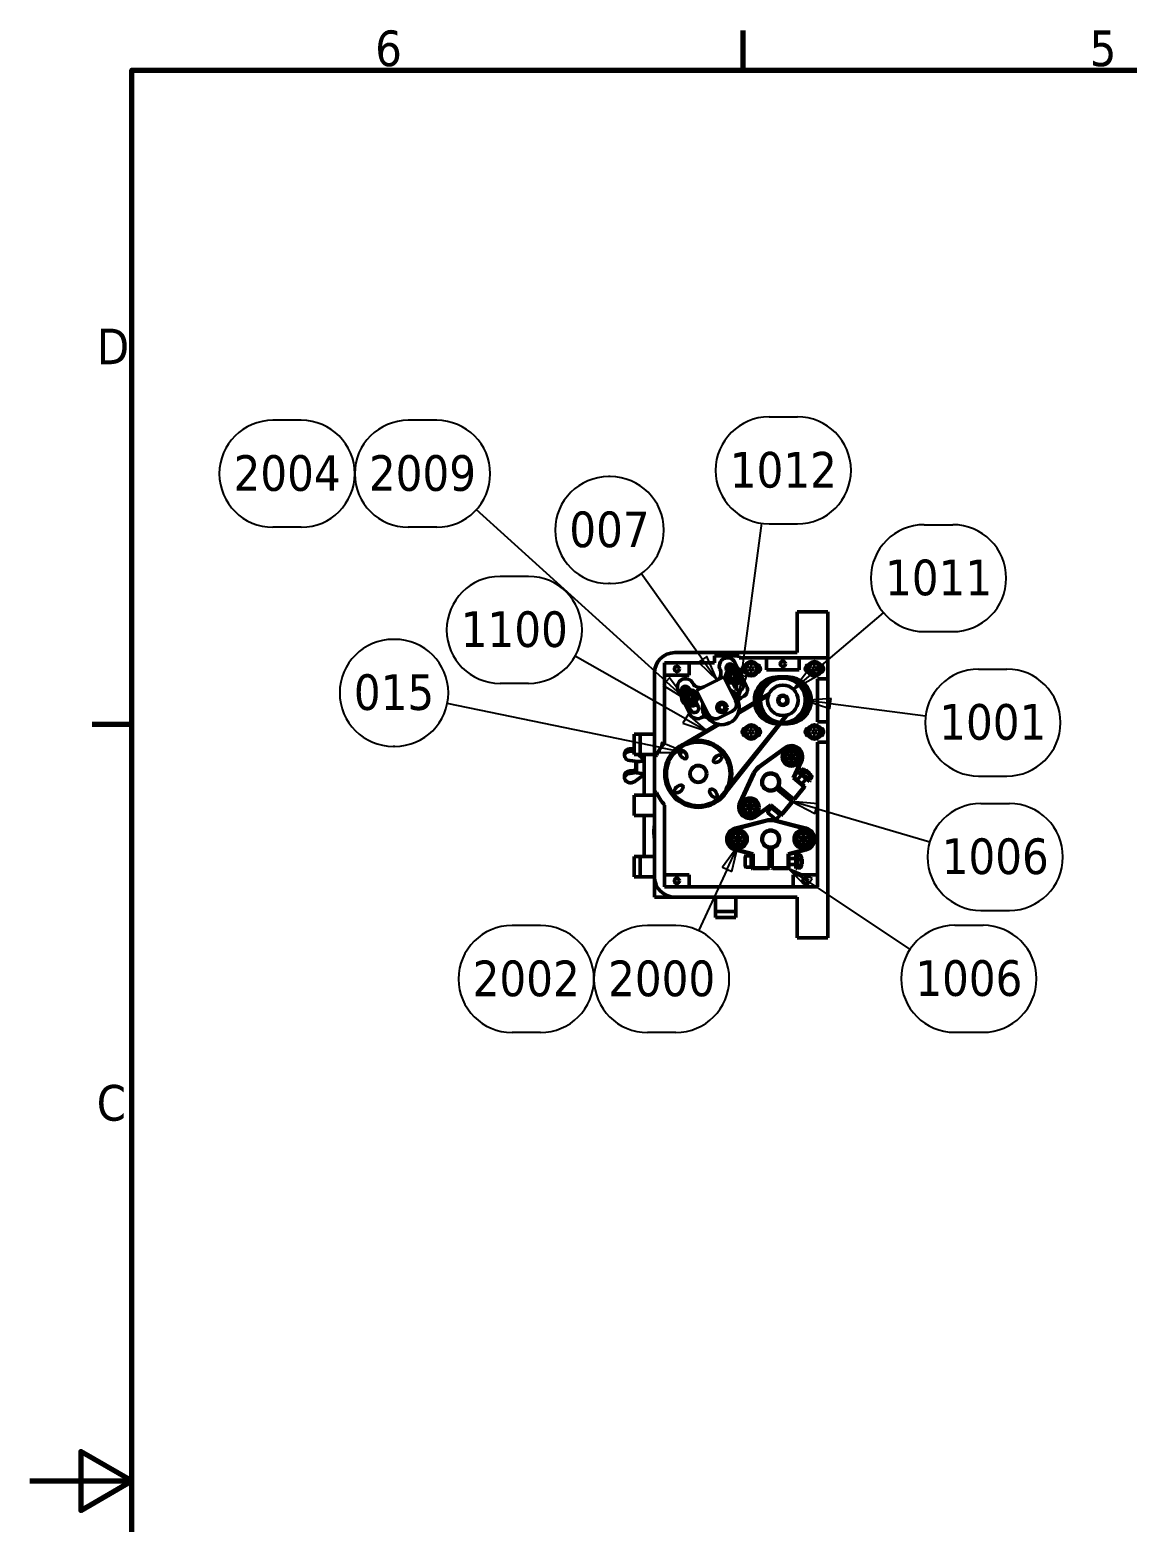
# Model space of a CAD drawing. Header units: millimetres. Extents: x -1259 to 2100, y -2965 to 1485.
# Drawn here: x 0 to 538, y 722 to 1455 of the extents above; entities that cross this region are included whole.
import ezdxf

# ---------------------------------------------------------------- set-up
doc = ezdxf.new("R2010")
doc.units = ezdxf.units.MM
doc.header["$LTSCALE"] = 5
for name, color, linetype, lineweight in [('Border (ISO)', 7, 'Continuous', 70), ('Symbol (ISO)', 7, 'Continuous', 25), ('Visible (ISO)', 7, 'Continuous', 50)]:
    doc.layers.add(name, color=color, linetype=linetype, lineweight=lineweight)
doc.styles.add('Note Text (ISO)', font='tahoma.ttf')

# ---------------------------------------------------------------- blocks, each defined once
blk = doc.blocks.new('Borders Default Border')
at = {"layer": 'Border (ISO)'}
for p, q in [((70, 287), (70, 290.9)), ((10, 222.75), (6.1, 222.75))]:
    blk.add_line(p, q, dxfattribs=at)
at = {"layer": 'Border (ISO)', "flags": 128}
for points in [[(10, 10), (10, 287), (410, 287), (410, 10), (10, 10)], [(0, 148.5), (10, 148.5), (5, 151.39), (5, 145.61), (10, 148.5)]]:
    blk.add_lwpolyline(points, dxfattribs=at)
at = {"layer": 'Border (ISO)', "char_height": 3.5, "attachment_point": 7, "style": 'Note Text (ISO)'}
for s, insert in [('6', (33.88, 287.33)), ('5', (103.98, 287.33)), ('D', (6.57, 258.13)), ('C', (6.56, 183.81))]:
    blk.add_mtext(s, dxfattribs=dict(at, insert=insert))
blk = doc.blocks.new('Balloon15')
at = {"layer": 'Symbol (ISO)'}
for p, q in [((48.93, 237.3), (46.14, 237.3)), ((64.33, 223.32), (53.49, 229.46)), ((48.93, 226.8), (46.14, 226.8)), ((64.58, 223.76), (64.08, 222.89)), ((64.08, 222.89), (66.51, 222.09)), ((64.33, 223.32), (66.51, 222.09)), ((66.51, 222.09), (64.58, 223.76))]:
    blk.add_line(p, q, dxfattribs=at)
at = {"layer": 'Symbol (ISO)', "flags": 128}
blk.add_lwpolyline([(64.08, 222.89), (66.51, 222.09), (64.58, 223.76), (64.08, 222.89)], dxfattribs=at)
at = {"layer": 'Symbol (ISO)'}
for centre, start, end in [((46.14, 232.05), 90, 270), ((48.93, 232.05), 270, 90)]:
    blk.add_arc(centre, 5.25, start, end, dxfattribs=at)
blk.add_solid([(64.08, 222.89), (66.51, 222.09), (64.58, 223.76), (64.08, 222.89)], dxfattribs=at)
at = {"layer": 'Symbol (ISO)', "insert": (47.53, 232.09), "char_height": 3.5, "attachment_point": 5, "style": 'Note Text (ISO)'}
blk.add_mtext('1100', dxfattribs=at)
blk = doc.blocks.new('Balloon16')
at = {"layer": 'Symbol (ISO)'}
for p, q in [((35.81, 231.12), (35.65, 231.12)), ((61.88, 220.5), (40.94, 224.82)), ((35.81, 220.62), (35.65, 220.62)), ((61.98, 220.99), (61.77, 220.01)), ((61.77, 220.01), (64.32, 220)), ((61.88, 220.5), (64.32, 220)), ((64.32, 220), (61.98, 220.99))]:
    blk.add_line(p, q, dxfattribs=at)
at = {"layer": 'Symbol (ISO)', "flags": 128}
blk.add_lwpolyline([(61.77, 220.01), (64.32, 220), (61.98, 220.99), (61.77, 220.01)], dxfattribs=at)
at = {"layer": 'Symbol (ISO)'}
for centre, start, end in [((35.65, 225.87), 90, 270), ((35.81, 225.87), 270, 90)]:
    blk.add_arc(centre, 5.25, start, end, dxfattribs=at)
blk.add_solid([(61.77, 220.01), (64.32, 220), (61.98, 220.99), (61.77, 220.01)], dxfattribs=at)
at = {"layer": 'Symbol (ISO)', "insert": (35.73, 225.91), "char_height": 3.5, "attachment_point": 5, "style": 'Note Text (ISO)'}
blk.add_mtext('015', dxfattribs=at)
blk = doc.blocks.new('Balloon17')
at = {"layer": 'Symbol (ISO)'}
for p, q in [((87.76, 242.38), (90.55, 242.38)), ((76.82, 227.84), (83.76, 233.73)), ((87.76, 231.88), (90.55, 231.88)), ((76.5, 228.22), (74.92, 226.22)), ((76.82, 227.84), (74.92, 226.22)), ((74.92, 226.22), (77.14, 227.46)), ((77.14, 227.46), (76.5, 228.22))]:
    blk.add_line(p, q, dxfattribs=at)
at = {"layer": 'Symbol (ISO)', "flags": 128}
blk.add_lwpolyline([(76.5, 228.22), (74.92, 226.22), (77.14, 227.46), (76.5, 228.22)], dxfattribs=at)
at = {"layer": 'Symbol (ISO)'}
for centre, start, end in [((87.76, 237.13), 90, 270), ((90.55, 237.13), 270, 90)]:
    blk.add_arc(centre, 5.25, start, end, dxfattribs=at)
blk.add_solid([(76.5, 228.22), (74.92, 226.22), (77.14, 227.46), (76.5, 228.22)], dxfattribs=at)
at = {"layer": 'Symbol (ISO)', "insert": (89.16, 237.17), "char_height": 3.5, "attachment_point": 5, "style": 'Note Text (ISO)'}
blk.add_mtext('1011', dxfattribs=at)
blk = doc.blocks.new('Balloon18')
at = {"layer": 'Symbol (ISO)'}
for p, q in [((93.09, 228.2), (95.87, 228.2)), ((78.63, 225.31), (76.08, 225.13)), ((78.56, 224.82), (76.08, 225.13)), ((76.08, 225.13), (78.5, 224.32)), ((78.5, 224.32), (78.63, 225.31)), ((78.56, 224.82), (87.89, 223.62)), ((93.09, 217.7), (95.87, 217.7))]:
    blk.add_line(p, q, dxfattribs=at)
at = {"layer": 'Symbol (ISO)', "flags": 128}
blk.add_lwpolyline([(78.63, 225.31), (76.08, 225.13), (78.5, 224.32), (78.63, 225.31)], dxfattribs=at)
at = {"layer": 'Symbol (ISO)'}
for centre, start, end in [((93.09, 222.95), 90, 270), ((95.87, 222.95), 270, 90)]:
    blk.add_arc(centre, 5.25, start, end, dxfattribs=at)
blk.add_solid([(78.63, 225.31), (76.08, 225.13), (78.5, 224.32), (78.63, 225.31)], dxfattribs=at)
at = {"layer": 'Symbol (ISO)', "insert": (94.48, 222.99), "char_height": 3.5, "attachment_point": 5, "style": 'Note Text (ISO)'}
blk.add_mtext('1001', dxfattribs=at)
blk = doc.blocks.new('Balloon19')
at = {"layer": 'Symbol (ISO)'}
for p, q in [((77.17, 214.51), (74.77, 215.21)), ((77.31, 214.99), (74.77, 215.21)), ((74.77, 215.21), (77.03, 214.03)), ((77.03, 214.03), (77.31, 214.99)), ((77.17, 214.51), (88.3, 211.24)), ((93.32, 215.01), (96.11, 215.01)), ((93.32, 204.51), (96.11, 204.51))]:
    blk.add_line(p, q, dxfattribs=at)
at = {"layer": 'Symbol (ISO)', "flags": 128}
blk.add_lwpolyline([(77.31, 214.99), (74.77, 215.21), (77.03, 214.03), (77.31, 214.99)], dxfattribs=at)
at = {"layer": 'Symbol (ISO)'}
for centre, start, end in [((93.32, 209.76), 90, 270), ((96.11, 209.76), 270, 90)]:
    blk.add_arc(centre, 5.25, start, end, dxfattribs=at)
blk.add_solid([(77.31, 214.99), (74.77, 215.21), (77.03, 214.03), (77.31, 214.99)], dxfattribs=at)
at = {"layer": 'Symbol (ISO)', "insert": (94.72, 209.8), "char_height": 3.5, "attachment_point": 5, "style": 'Note Text (ISO)'}
blk.add_mtext('1006', dxfattribs=at)
blk = doc.blocks.new('Balloon20')
at = {"layer": 'Symbol (ISO)'}
for p, q in [((76.49, 207.24), (74.4, 208.62)), ((76.76, 207.65), (74.4, 208.62)), ((74.4, 208.62), (76.21, 206.82)), ((76.21, 206.82), (76.76, 207.65)), ((76.49, 207.24), (86.37, 200.69)), ((90.74, 203.05), (93.52, 203.05)), ((90.74, 192.55), (93.52, 192.55))]:
    blk.add_line(p, q, dxfattribs=at)
at = {"layer": 'Symbol (ISO)', "flags": 128}
blk.add_lwpolyline([(76.76, 207.65), (74.4, 208.62), (76.21, 206.82), (76.76, 207.65)], dxfattribs=at)
at = {"layer": 'Symbol (ISO)'}
for centre, start, end in [((90.74, 197.8), 90, 270), ((93.52, 197.8), 270, 90)]:
    blk.add_arc(centre, 5.25, start, end, dxfattribs=at)
blk.add_solid([(76.76, 207.65), (74.4, 208.62), (76.21, 206.82), (76.76, 207.65)], dxfattribs=at)
at = {"layer": 'Symbol (ISO)', "insert": (92.13, 197.84), "char_height": 3.5, "attachment_point": 5, "style": 'Note Text (ISO)'}
blk.add_mtext('1006', dxfattribs=at)
blk = doc.blocks.new('Balloon21')
at = {"layer": 'Symbol (ISO)'}
for p, q in [((56.95, 247.1), (56.79, 247.1)), ((66, 229.16), (59.99, 237.59)), ((56.95, 236.6), (56.79, 236.6)), ((66.41, 229.45), (65.59, 228.87)), ((65.59, 228.87), (67.45, 227.12)), ((66, 229.16), (67.45, 227.12)), ((67.45, 227.12), (66.41, 229.45))]:
    blk.add_line(p, q, dxfattribs=at)
at = {"layer": 'Symbol (ISO)', "flags": 128}
blk.add_lwpolyline([(65.59, 228.87), (67.45, 227.12), (66.41, 229.45), (65.59, 228.87)], dxfattribs=at)
at = {"layer": 'Symbol (ISO)'}
for centre, start, end in [((56.79, 241.85), 90, 270), ((56.95, 241.85), 270, 90)]:
    blk.add_arc(centre, 5.25, start, end, dxfattribs=at)
blk.add_solid([(65.59, 228.87), (67.45, 227.12), (66.41, 229.45), (65.59, 228.87)], dxfattribs=at)
at = {"layer": 'Symbol (ISO)', "insert": (56.87, 241.89), "char_height": 3.5, "attachment_point": 5, "style": 'Note Text (ISO)'}
blk.add_mtext('007', dxfattribs=at)
blk = doc.blocks.new('Balloon22')
at = {"layer": 'Symbol (ISO)'}
for p, q in [((72.53, 252.96), (75.32, 252.96)), ((69.82, 227.55), (71.83, 242.52)), ((72.53, 242.46), (75.32, 242.46)), ((69.32, 227.62), (69.48, 225.07)), ((70.31, 227.48), (69.32, 227.62)), ((69.82, 227.55), (69.48, 225.07)), ((69.48, 225.07), (70.31, 227.48))]:
    blk.add_line(p, q, dxfattribs=at)
at = {"layer": 'Symbol (ISO)', "flags": 128}
blk.add_lwpolyline([(69.32, 227.62), (69.48, 225.07), (70.31, 227.48), (69.32, 227.62)], dxfattribs=at)
at = {"layer": 'Symbol (ISO)'}
for centre, start, end in [((72.53, 247.71), 90, 270), ((75.32, 247.71), 270, 90)]:
    blk.add_arc(centre, 5.25, start, end, dxfattribs=at)
blk.add_solid([(69.32, 227.62), (69.48, 225.07), (70.31, 227.48), (69.32, 227.62)], dxfattribs=at)
at = {"layer": 'Symbol (ISO)', "insert": (73.93, 247.74), "char_height": 3.5, "attachment_point": 5, "style": 'Note Text (ISO)'}
blk.add_mtext('1012', dxfattribs=at)
blk = doc.blocks.new('Balloon37')
at = {"layer": 'Symbol (ISO)'}
for p, q in [((69.48, 210.82), (67.97, 208.76)), ((68.42, 208.55), (69.48, 210.82)), ((68.88, 208.34), (69.48, 210.82)), ((68.42, 208.55), (65.6, 202.51)), ((67.97, 208.76), (68.88, 208.34)), ((50.1, 203.03), (47.31, 203.03)), ((63.38, 203.03), (60.6, 203.03)), ((50.1, 192.53), (47.31, 192.53)), ((63.38, 192.53), (60.6, 192.53))]:
    blk.add_line(p, q, dxfattribs=at)
at = {"layer": 'Symbol (ISO)', "flags": 128}
blk.add_lwpolyline([(68.88, 208.34), (69.48, 210.82), (67.97, 208.76), (68.88, 208.34)], dxfattribs=at)
at = {"layer": 'Symbol (ISO)'}
for centre, start, end in [((47.31, 197.78), 90, 270), ((50.1, 197.78), 270, 90), ((60.6, 197.78), 90, 270), ((63.38, 197.78), 270, 90)]:
    blk.add_arc(centre, 5.25, start, end, dxfattribs=at)
blk.add_solid([(68.88, 208.34), (69.48, 210.82), (67.97, 208.76), (68.88, 208.34)], dxfattribs=at)
at = {"layer": 'Symbol (ISO)', "char_height": 3.5, "attachment_point": 5, "style": 'Note Text (ISO)'}
for s, insert in [('2002', (48.7, 197.81)), ('2000', (61.99, 197.81))]:
    blk.add_mtext(s, dxfattribs=dict(at, insert=insert))
blk = doc.blocks.new('Balloon41')
at = {"layer": 'Symbol (ISO)'}
for p, q in [((26.63, 252.63), (23.84, 252.63)), ((39.92, 252.63), (37.13, 252.63)), ((62.43, 226.98), (43.8, 243.87)), ((26.63, 242.13), (23.84, 242.13)), ((39.92, 242.13), (37.13, 242.13)), ((62.77, 227.35), (62.1, 226.61)), ((64.29, 225.3), (62.77, 227.35)), ((62.1, 226.61), (64.29, 225.3)), ((62.43, 226.98), (64.29, 225.3))]:
    blk.add_line(p, q, dxfattribs=at)
at = {"layer": 'Symbol (ISO)', "flags": 128}
blk.add_lwpolyline([(62.1, 226.61), (64.29, 225.3), (62.77, 227.35), (62.1, 226.61)], dxfattribs=at)
at = {"layer": 'Symbol (ISO)'}
for centre, start, end in [((23.84, 247.38), 90, 270), ((26.63, 247.38), 270, 90), ((37.13, 247.38), 90, 270), ((39.92, 247.38), 270, 90)]:
    blk.add_arc(centre, 5.25, start, end, dxfattribs=at)
blk.add_solid([(62.1, 226.61), (64.29, 225.3), (62.77, 227.35), (62.1, 226.61)], dxfattribs=at)
at = {"layer": 'Symbol (ISO)', "char_height": 3.5, "attachment_point": 5, "style": 'Note Text (ISO)'}
for s, insert in [('2004', (25.24, 247.42)), ('2009', (38.52, 247.42))]:
    blk.add_mtext(s, dxfattribs=dict(at, insert=insert))

msp = doc.modelspace()

# ---------------------------------------------------------------- linework, layer by layer
at = {"layer": 'Visible (ISO)'}
for p, q in [((391.42, 1169.08), (376.42, 1169.08)), ((376.42, 1159.08), (376.42, 1169.08)), ((391.42, 1169.08), (391.42, 1159.08)), ((376.42, 1149.08), (376.42, 1159.08)), ((391.42, 1146.58), (391.42, 1159.08)), ((311.42, 1104.87), (311.42, 1144.08)), ((311.42, 1144.08), (335.91, 1144.08)), ((376.42, 1149.08), (316.42, 1149.08)), ((323.42, 1138.08), (323.42, 1144.08)), ((335.91, 1144.08), (335.91, 1147.58)), ((335.91, 1147.58), (347.91, 1147.58)), ((351.6, 1132.71), (345.8, 1144.34)), ((347.91, 1147.58), (347.91, 1146.58)), ((347.91, 1146.58), (391.42, 1146.58)), ((361.42, 1146.58), (361.42, 1140.58)), ((377.42, 1140.58), (377.42, 1146.58)), ((391.42, 1136.17), (391.42, 1146.58)), ((306.42, 1139.08), (306.42, 1098.96)), ((311.42, 1138.08), (323.42, 1138.08)), ((340.42, 1137.2), (327, 1130.51)), ((340.42, 1137.2), (346.22, 1125.56)), ((342.16, 1139.85), (341.76, 1140.65)), ((345.34, 1142.44), (346.17, 1140.75)), ((348.19, 1136.71), (349.8, 1133.49)), ((352.77, 1141.17), (353.34, 1142.17)), ((353.34, 1140.17), (352.77, 1141.17)), ((353.34, 1142.17), (354.5, 1142.17)), ((354.5, 1140.17), (353.34, 1140.17)), ((354.5, 1142.17), (355.08, 1141.17)), ((355.08, 1141.17), (354.5, 1140.17)), ((361.42, 1140.58), (377.42, 1140.58)), ((366.92, 1137.17), (371.92, 1137.17)), ((383.77, 1141.17), (384.34, 1142.17)), ((384.34, 1140.17), (383.77, 1141.17)), ((384.34, 1142.17), (385.5, 1142.17)), ((385.5, 1140.17), (384.34, 1140.17)), ((385.5, 1142.17), (386.08, 1141.17)), ((386.08, 1141.17), (385.5, 1140.17)), ((386.42, 1136.17), (386.42, 1115.17)), ((391.42, 1136.17), (386.42, 1136.17)), ((391.42, 1115.17), (391.42, 1136.17)), ((318.06, 1130.52), (323.85, 1118.88)), ((320.74, 1127.97), (319.86, 1129.74)), ((323.44, 1131.52), (323.79, 1130.81)), ((327, 1130.51), (332.8, 1118.87)), ((346.22, 1131.7), (345.05, 1134.05)), ((347.49, 1119.29), (362.31, 1128.05)), ((347.75, 1120.14), (362.69, 1128.97)), ((324.32, 1120.79), (322.62, 1124.2)), ((326.72, 1124.93), (327.9, 1122.57)), ((348.01, 1126.45), (349.8, 1127.34)), ((321.87, 1104.83), (337.36, 1113.99)), ((324.33, 1105.59), (338.23, 1113.81)), ((329.22, 1117.09), (331.01, 1117.98)), ((344.43, 1120.2), (338.16, 1117.07)), ((371.75, 1118.54), (342.19, 1081.46)), ((370.79, 1118.3), (343.29, 1083.8)), ((367.5, 1114.17), (366.92, 1114.17)), ((371.92, 1114.17), (368.27, 1114.17)), ((386.42, 1115.17), (391.42, 1115.17)), ((391.42, 1105.17), (391.42, 1115.17)), ((299.42, 1109.08), (296.42, 1109.08)), ((296.42, 1099.08), (296.42, 1109.08)), ((299.42, 1099.08), (299.42, 1109.08)), ((299.42, 1109.08), (306.42, 1109.08)), ((352.77, 1110.17), (353.34, 1111.17)), ((353.34, 1109.17), (352.77, 1110.17)), ((353.34, 1111.17), (354.5, 1111.17)), ((354.5, 1109.17), (353.34, 1109.17)), ((354.5, 1111.17), (355.08, 1110.17)), ((355.08, 1110.17), (354.5, 1109.17)), ((383.77, 1110.17), (384.34, 1111.17)), ((384.34, 1109.17), (383.77, 1110.17)), ((384.34, 1111.17), (385.5, 1111.17)), ((385.5, 1109.17), (384.34, 1109.17)), ((385.5, 1111.17), (386.08, 1110.17)), ((386.08, 1110.17), (385.5, 1109.17)), ((291.75, 1098.4), (291.75, 1099.6)), ((299.42, 1099.08), (296.42, 1099.08)), ((301.42, 1096.69), (298.19, 1099.08)), ((306.42, 1099.08), (299.42, 1099.08)), ((299.82, 1099.08), (301.42, 1097.89)), ((301.42, 1091.6), (301.42, 1099.08)), ((306.42, 1080.2), (306.42, 1098.96)), ((318.74, 1100.69), (319.44, 1101.23)), ((339.03, 1098.75), (339.57, 1098.06)), ((357.42, 1092.98), (370.34, 1102.39)), ((370.57, 1102.06), (357.65, 1092.66)), ((371.84, 1097.94), (372.71, 1099.44)), ((372.71, 1099.44), (374.44, 1099.44)), ((374.44, 1099.44), (375.31, 1097.94)), ((391.42, 1105.17), (386.42, 1105.17)), ((386.42, 1105.17), (386.42, 1034.08)), ((391.42, 1105.17), (391.42, 1019.08)), ((294.28, 1096.11), (298.13, 1095.63)), ((297.65, 1091.46), (294.28, 1091.05)), ((297.22, 1095.15), (297.65, 1095.58)), ((297.22, 1092.01), (297.22, 1095.15)), ((297.22, 1092.01), (297.65, 1091.58)), ((297.65, 1095.69), (297.65, 1090.08)), ((301.42, 1079.08), (301.42, 1091.6)), ((355.66, 1091.1), (356.5, 1092.11)), ((356.81, 1091.86), (355.97, 1090.84)), ((372.71, 1096.44), (371.84, 1097.94)), ((374.44, 1096.44), (372.71, 1096.44)), ((375.31, 1097.94), (374.44, 1096.44)), ((374.44, 1087.66), (378.2, 1095.8)), ((378.57, 1095.63), (374.93, 1087.77)), ((378.82, 1091.93), (377.94, 1090.86)), ((379.79, 1091.8), (379.06, 1091.92)), ((383.34, 1088.88), (379.79, 1091.8)), ((291.75, 1088.75), (291.75, 1087.55)), ((294.28, 1089.85), (297.65, 1090.26)), ((301.42, 1089.26), (296.82, 1085.86)), ((297.65, 1090.08), (301.42, 1089.67)), ((348.28, 1075.52), (354.99, 1090.02)), ((355.35, 1089.85), (348.64, 1075.35)), ((374.44, 1087.66), (374.93, 1087.77)), ((379.78, 1083.27), (374.44, 1087.66)), ((374.93, 1087.77), (380.03, 1083.58)), ((376.47, 1086.5), (378.56, 1089.05)), ((377.02, 1090.32), (377.34, 1090.7)), ((377.02, 1090.32), (382.43, 1085.87)), ((377.34, 1090.7), (382.75, 1086.26)), ((378.26, 1089.94), (378, 1090.63)), ((378.79, 1084.6), (380.88, 1087.14)), ((380.38, 1090.66), (379.5, 1089.58)), ((380.84, 1091.33), (380.4, 1091.29)), ((380.84, 1091.33), (382.68, 1089.82)), ((381.82, 1087.02), (382.55, 1086.9)), ((382.8, 1088.67), (381.92, 1087.59)), ((382.43, 1085.87), (382.75, 1086.26)), ((382.68, 1089.82), (382.72, 1089.38)), ((383.66, 1087.96), (382.78, 1086.88)), ((383.34, 1088.88), (383.6, 1088.19)), ((306.42, 1079.08), (296.42, 1079.08)), ((296.42, 1069.08), (296.42, 1079.08)), ((306.42, 1080.2), (306.42, 1039.08)), ((316.81, 1080.4), (316.27, 1081.1)), ((337.1, 1078.47), (336.4, 1077.93)), ((366, 1082.52), (366.31, 1082.26)), ((366.31, 1082.26), (373.86, 1076.07)), ((367.23, 1083.38), (366.92, 1083.64)), ((367.23, 1083.38), (374.78, 1077.19)), ((370.3, 1078.99), (371.22, 1080.11)), ((372.62, 1077.08), (373.54, 1078.2)), ((374.78, 1077.19), (379.78, 1083.27)), ((374.78, 1077.19), (375.34, 1077.24)), ((380.08, 1083.02), (375.34, 1077.24)), ((379.78, 1083.27), (380.03, 1083.58)), ((379.78, 1083.27), (380.08, 1083.02)), ((380.08, 1083.02), (380.03, 1083.58)), ((311.42, 1034.08), (311.42, 1074.28)), ((351.53, 1073.21), (352.4, 1074.71)), ((352.4, 1071.71), (351.53, 1073.21)), ((352.4, 1074.71), (354.13, 1074.71)), ((354.13, 1071.71), (352.4, 1071.71)), ((354.13, 1074.71), (355, 1073.21)), ((355, 1073.21), (354.13, 1071.71)), ((356.27, 1069.09), (363.52, 1074.37)), ((363.51, 1073.86), (356.5, 1068.76)), ((362.05, 1070.91), (363.77, 1073)), ((365.88, 1067.38), (362.1, 1070.49)), ((363.51, 1073.86), (363.19, 1073.47)), ((368.6, 1069.03), (363.19, 1073.47)), ((363.52, 1074.37), (363.51, 1073.86)), ((366.03, 1071.79), (363.51, 1073.86)), ((363.52, 1074.37), (366.46, 1071.95)), ((366.03, 1071.79), (366.46, 1071.95)), ((366.39, 1071.49), (366.03, 1071.79)), ((366.3, 1067.42), (368.02, 1069.51)), ((366.46, 1071.95), (366.39, 1071.49)), ((368.61, 1069.67), (366.39, 1071.49)), ((366.46, 1071.95), (368.86, 1069.98)), ((368.86, 1069.98), (368.61, 1069.67)), ((369.17, 1069.73), (368.61, 1069.67)), ((368.91, 1069.42), (368.61, 1069.67)), ((368.86, 1069.98), (373.86, 1076.07)), ((369.17, 1069.73), (368.86, 1069.98)), ((373.91, 1075.5), (369.17, 1069.73)), ((373.86, 1076.07), (373.91, 1075.5)), ((306.42, 1069.08), (296.42, 1069.08)), ((301.42, 1049.08), (301.42, 1069.08)), ((346.04, 1062.9), (361.51, 1066.92)), ((361.61, 1066.53), (346.14, 1062.51)), ((362.76, 1067.08), (364.08, 1067.08)), ((364.08, 1066.68), (362.76, 1066.68)), ((380.7, 1062.51), (365.24, 1066.53)), ((365.34, 1066.92), (380.8, 1062.9)), ((368.91, 1069.42), (368.6, 1069.03)), ((345.69, 1057.58), (346.55, 1059.08)), ((346.55, 1056.08), (345.69, 1057.58)), ((346.55, 1059.08), (348.29, 1059.08)), ((348.29, 1056.08), (346.55, 1056.08)), ((348.29, 1059.08), (349.15, 1057.58)), ((349.15, 1057.58), (348.29, 1056.08)), ((377.69, 1057.58), (378.55, 1059.08)), ((378.55, 1056.08), (377.69, 1057.58)), ((378.55, 1059.08), (380.29, 1059.08)), ((380.29, 1056.08), (378.55, 1056.08)), ((380.29, 1059.08), (381.15, 1057.58)), ((381.15, 1057.58), (380.29, 1056.08)), ((299.42, 1049.08), (296.42, 1049.08)), ((296.42, 1039.08), (296.42, 1049.08)), ((299.42, 1039.08), (299.42, 1049.08)), ((299.42, 1049.08), (306.42, 1049.08)), ((354.42, 1050.08), (346.04, 1052.25)), ((346.14, 1052.64), (354.82, 1050.39)), ((350.92, 1044.13), (350.92, 1049.03)), ((351.22, 1049.33), (353.92, 1049.33)), ((353.92, 1043.08), (353.92, 1050.08)), ((354.42, 1050.08), (353.92, 1050.08)), ((354.82, 1050.39), (354.42, 1050.08)), ((354.42, 1046.81), (354.42, 1050.08)), ((354.82, 1050.39), (354.82, 1046.58)), ((362.7, 1053.64), (362.7, 1053.24)), ((362.7, 1053.24), (362.7, 1043.48)), ((362.7, 1048.08), (364.15, 1048.08)), ((364.15, 1053.24), (364.15, 1053.64)), ((364.15, 1053.24), (364.15, 1043.48)), ((372.02, 1050.39), (380.7, 1052.64)), ((372.02, 1043.48), (372.02, 1050.39)), ((372.02, 1050.39), (372.42, 1050.08)), ((380.8, 1052.25), (372.42, 1050.08)), ((372.42, 1050.08), (372.42, 1043.48)), ((372.42, 1048.08), (375.71, 1048.08)), ((375.71, 1050.08), (375.71, 1043.08)), ((375.71, 1050.08), (376.21, 1050.08)), ((376.21, 1050.08), (376.21, 1043.08)), ((376.21, 1048.88), (376.58, 1049.51)), ((378.11, 1049.71), (376.72, 1049.71)), ((378.11, 1047.69), (376.72, 1047.69)), ((378.61, 1048.88), (378.25, 1049.51)), ((378.61, 1044.28), (378.61, 1048.88)), ((378.92, 1047.77), (378.61, 1048.08)), ((378.92, 1047.77), (378.92, 1045.38)), ((351.22, 1043.83), (353.92, 1043.83)), ((354.42, 1043.08), (353.92, 1043.08)), ((354.42, 1046.81), (354.82, 1046.58)), ((354.42, 1046.35), (354.42, 1046.81)), ((354.82, 1046.58), (354.42, 1046.35)), ((354.42, 1043.48), (354.42, 1046.35)), ((354.82, 1043.48), (354.42, 1043.48)), ((354.82, 1043.08), (354.42, 1043.48)), ((354.42, 1043.08), (354.42, 1043.48)), ((354.82, 1046.58), (354.82, 1043.48)), ((354.82, 1043.48), (362.7, 1043.48)), ((354.82, 1043.08), (354.82, 1043.48)), ((362.3, 1043.08), (354.82, 1043.08)), ((362.7, 1043.48), (362.3, 1043.08)), ((362.7, 1045.08), (364.15, 1045.08)), ((364.15, 1043.48), (372.02, 1043.48)), ((364.15, 1043.48), (364.55, 1043.08)), ((372.02, 1043.08), (364.55, 1043.08)), ((372.02, 1043.08), (372.42, 1043.48)), ((372.02, 1043.48), (372.02, 1043.08)), ((372.02, 1043.48), (372.42, 1043.48)), ((372.42, 1045.08), (375.71, 1045.08)), ((375.71, 1043.08), (376.21, 1043.08)), ((376.21, 1044.28), (376.58, 1043.64)), ((378.11, 1044.56), (376.72, 1044.56)), ((378.11, 1043.44), (376.72, 1043.44)), ((378.61, 1044.28), (378.25, 1043.64)), ((378.92, 1045.38), (378.61, 1045.08)), ((299.42, 1039.08), (296.42, 1039.08)), ((306.42, 1039.08), (299.42, 1039.08)), ((306.42, 1029.08), (306.42, 1039.08)), ((323.42, 1040.08), (311.42, 1040.08)), ((386.42, 1034.08), (311.42, 1034.08)), ((323.42, 1034.08), (323.42, 1040.08)), ((374.42, 1040.08), (374.42, 1034.08)), ((386.42, 1040.08), (374.42, 1040.08)), ((316.42, 1029.08), (306.42, 1029.08)), ((316.42, 1029.08), (376.42, 1029.08)), ((336.42, 1022.08), (336.42, 1029.08)), ((346.42, 1029.08), (346.42, 1022.08)), ((376.42, 1019.08), (376.42, 1029.08)), ((346.42, 1022.08), (336.42, 1022.08)), ((336.42, 1022.08), (336.42, 1019.08)), ((346.42, 1019.08), (336.42, 1019.08)), ((346.42, 1022.08), (346.42, 1019.08)), ((376.42, 1009.08), (376.42, 1019.08)), ((391.42, 1019.08), (391.42, 1009.08)), ((376.42, 1009.08), (391.42, 1009.08))]:
    msp.add_line(p, q, dxfattribs=at)
for centre, radius in [((353.92, 1141.17), 3.5), ((353.92, 1141.17), 2.75), ((369.42, 1143.58), 1.25), ((384.92, 1141.17), 3.5), ((384.92, 1141.17), 2.75), ((317.42, 1141.08), 1.25), ((344.79, 1137.54), 3.5), ((344.79, 1137.54), 2.3), ((344.79, 1137.54), 1.5), ((344.79, 1137.54), 1.5), ((344.79, 1137.54), 1.19), ((324.18, 1127.33), 3.5), ((324.18, 1127.33), 2.3), ((324.18, 1127.33), 1.5), ((324.18, 1127.33), 1.5), ((324.18, 1127.33), 1.19), ((369.42, 1125.67), 7.5), ((339.51, 1122.21), 2.5), ((339.51, 1122.21), 1.7), ((339.51, 1122.21), 1.5), ((369.42, 1125.67), 2), ((353.92, 1110.17), 3.5), ((384.92, 1110.17), 3.5), ((353.92, 1110.17), 2.75), ((384.92, 1110.17), 2.75), ((327.92, 1089.58), 16.42), ((327.92, 1089.58), 16.28), ((327.92, 1089.58), 15.62), ((373.58, 1097.94), 4.5), ((373.58, 1097.94), 3.5), ((373.58, 1097.94), 3.1), ((373.58, 1097.94), 1), ((327.92, 1089.58), 4.15), ((327.92, 1089.58), 4), ((363.42, 1085.58), 4), ((353.27, 1073.21), 4.5), ((353.27, 1073.21), 3.5), ((353.27, 1073.21), 3.1), ((353.27, 1073.21), 1), ((347.42, 1057.58), 4.5), ((347.42, 1057.58), 3.5), ((347.42, 1057.58), 3.1), ((347.42, 1057.58), 1), ((363.42, 1057.58), 4), ((379.42, 1057.58), 4.5), ((379.42, 1057.58), 3.5), ((379.42, 1057.58), 3.1), ((379.42, 1057.58), 1), ((317.42, 1037.08), 1.25), ((380.42, 1037.08), 1.25)]:
    msp.add_circle(centre, radius, dxfattribs=at)
for centre, radius, start, end in [((316.42, 1139.08), 10, 90, 180), ((342.22, 1142.56), 4, 26.48824, 206.48824), ((343.55, 1141.54), 2, 26.48824, 206.48824), ((351.42, 1141.17), 2, 101.53696, 258.46304), ((356.42, 1141.17), 2, 281.53696, 78.46304), ((382.42, 1141.17), 2, 101.53696, 258.46304), ((387.42, 1141.17), 2, 281.53696, 78.46304), ((321.64, 1132.3), 4, 26.48824, 206.48824), ((335.06, 1138.99), 4, 296.48824, 26.48824), ((344.79, 1137.54), 4.5, 80.0511, 133.55387), ((344.79, 1137.54), 4.5, 279.3338, 332.92538), ((344.79, 1137.54), 4.5, 357.59031, 55.38618), ((366.92, 1125.67), 11.5, 90, 184.84576), ((369.42, 1125.67), 12.35, 115.47738, 180.09825), ((369.42, 1125.67), 11, 266.17358, 175.85508), ((371.92, 1125.67), 11.5, 270, 90), ((369.42, 1125.67), 12.35, 295.47738, 64.52262), ((321.65, 1130.63), 2, 26.48824, 206.48824), ((324.18, 1127.33), 4.5, 101.15612, 154.86061), ((328.8, 1135.87), 4, 206.48824, 296.48824), ((339.51, 1122.21), 8.5, 178.41576, 54.56073), ((339.51, 1122.21), 9.5, 26.48824, 64.35189), ((348.01, 1132.59), 2, 206.48824, 26.48824), ((348.02, 1130.92), 4, 296.48824, 26.48824), ((369.42, 1125.67), 2.5, 216.8699, 143.1301), ((324.18, 1127.33), 4.5, 180.9518, 232.02469), ((324.18, 1127.33), 4.5, 258.11587, 312.04062), ((326.11, 1121.68), 2, 206.48824, 26.48824), ((339.51, 1122.21), 9.5, 168.6246, 206.48824), ((342.64, 1123.78), 4, 296.48824, 26.48824), ((350.63, 1123.29), 4, 116.48824, 145.55216), ((366.92, 1125.67), 11.5, 188.12129, 270), ((369.42, 1125.67), 12.35, 183.27798, 244.52262), ((369.42, 1125.67), 11, 179.57703, 262.45164), ((369.42, 1125.67), 2.5, 143.1301, 216.8699), ((327.43, 1120.67), 4, 206.48824, 296.48824), ((331, 1113.51), 4, 64.84626, 116.48824), ((336.38, 1120.65), 4, 206.48824, 296.48824), ((351.42, 1110.17), 2, 101.53696, 258.46304), ((356.42, 1110.17), 2, 281.53696, 78.46304), ((382.42, 1110.17), 2, 101.53696, 258.46304), ((387.42, 1110.17), 2, 281.53696, 78.46304), ((306.92, 1098.96), 0.5, 180, 335.92939), ((327.92, 1089.58), 22.5, 137.16657, 155.92939), ((373.58, 1097.94), 5.5, 335.16301, 126.05121), ((373.58, 1097.94), 5.1, 335.16301, 126.05121), ((360.36, 1088.94), 5, 126.05121, 140.60711), ((360.36, 1088.94), 4.6, 126.05121, 140.60711), ((359.53, 1087.92), 5, 140.60711, 155.16301), ((359.53, 1087.92), 4.6, 140.60711, 155.16301), ((363.42, 1085.58), 4.4, 330.09114, 311.12308), ((306.92, 1080.2), 0.5, 24.07061, 180), ((327.92, 1089.58), 22.5, 204.07061, 222.83343), ((363.42, 1085.58), 5, 312.26983, 328.94439), ((363.42, 1085.58), 6, 313.66691, 327.54731), ((353.27, 1073.21), 5.5, 155.16301, 306.05121), ((353.27, 1073.21), 5.1, 155.16301, 306.05121), ((362.29, 1070.72), 0.3, 140.60711, 230.60711), ((328.42, 1061.08), 22.25, 171.40294, 188.59706), ((347.42, 1057.58), 5.5, 104.5559, 255.4441), ((347.42, 1057.58), 5.1, 104.5559, 255.4441), ((362.76, 1062.08), 5, 90, 104.5559), ((362.76, 1062.08), 4.6, 90, 104.5559), ((364.08, 1062.08), 5, 75.4441, 90), ((364.08, 1062.08), 4.6, 75.4441, 90), ((366.07, 1067.61), 0.3, 230.60711, 320.60711), ((379.42, 1057.58), 5.1, 284.5559, 75.4441), ((379.42, 1057.58), 5.5, 284.5559, 75.4441), ((363.42, 1057.58), 4.4, 279.48403, 260.51597), ((351.22, 1049.03), 0.3, 90, 180), ((363.42, 1057.58), 5, 261.66272, 278.33728), ((363.42, 1057.58), 6, 263.0598, 276.9402), ((351.22, 1044.13), 0.3, 180, 270), ((316.42, 1039.08), 10, 180, 270)]:
    msp.add_arc(centre, radius, start, end, dxfattribs=at)
for centre, major_axis, ratio, start_param, end_param in [((294.75, 1098.4), (-3, 0), 0.775475, 4.121786, 7.69595), ((294.75, 1099.6), (-3, 0), 0.775475, 4.121786, 6.283185), ((320.51, 1099.13), (1.5, -1.93), 0.573576, 3.461834, 9.104537), ((337.47, 1096.98), (-1.93, -1.5), 0.573576, 3.461834, 9.104537), ((294.75, 1087.55), (-3, 0), 0.775475, 4.870421, 8.614994), ((294.75, 1088.75), (-3, 0), 0.775475, 4.870421, 6.283185), ((318.37, 1082.17), (1.93, 1.5), 0.573576, 3.461834, 9.104537), ((335.33, 1080.03), (-1.5, 1.93), 0.573576, 3.461834, 9.104537)]:
    msp.add_ellipse(centre, major_axis=major_axis, ratio=ratio, start_param=start_param, end_param=end_param, dxfattribs=at)
for points, weights in [([(342.04, 1139.13), (343.41, 1139.92), (344.79, 1140.72)], [1, 1.15470053838, 1]), ([(342.04, 1135.95), (342.04, 1137.54), (342.04, 1139.13)], [1, 1.15470053838, 1]), ([(344.79, 1134.36), (343.41, 1135.16), (342.04, 1135.95)], [1, 1.15470053838, 1]), ([(344.79, 1140.72), (346.16, 1139.92), (347.54, 1139.13)], [1, 1.15470053838, 1]), ([(347.54, 1135.95), (346.16, 1135.16), (344.79, 1134.36)], [1, 1.15470053838, 1]), ([(347.54, 1139.13), (347.54, 1137.54), (347.54, 1135.95)], [1, 1.15470053838, 1]), ([(321.43, 1128.92), (322.8, 1129.71), (324.18, 1130.51)], [1, 1.15470053838, 1]), ([(321.43, 1125.74), (321.43, 1127.33), (321.43, 1128.92)], [1, 1.15470053838, 1]), ([(324.18, 1130.51), (325.55, 1129.71), (326.93, 1128.92)], [1, 1.15470053838, 1]), ([(326.93, 1128.92), (326.93, 1127.33), (326.93, 1125.74)], [1, 1.15470053838, 1]), ([(324.18, 1124.16), (322.8, 1124.95), (321.43, 1125.74)], [1, 1.15470053838, 1]), ([(326.93, 1125.74), (325.55, 1124.95), (324.18, 1124.16)], [1, 1.15470053838, 1]), ([(367.42, 1127.17), (367.42, 1126.34), (367.42, 1125.67)], [5.11111111113, 5.74999999999, 5.75]), ([(367.42, 1125.67), (367.42, 1125), (367.42, 1124.17)], [5.75, 5.74999999999, 5.11111111113]), ([(301.42, 1095.92), (299.69, 1095.77), (298.13, 1095.63)], [1.00067277575, 1.00180265169, 1.0004735734]), ([(378.82, 1091.93), (378.95, 1091.93), (379.06, 1091.92)], [1, 1.02487060254, 1.04174450542]), ([(380.38, 1090.66), (379.89, 1091.65), (378.82, 1091.93)], [1, 1.15470053838, 1]), ([(377.94, 1090.86), (378.43, 1089.87), (379.5, 1089.58)], [1, 1.15470053838, 1]), ([(378, 1090.63), (377.97, 1090.73), (377.94, 1090.86)], [1.04174450542, 1.02487060254, 1]), ([(379.5, 1089.58), (380.42, 1088.23), (381.92, 1087.59)], [1, 1.15470053838, 1]), ([(382.8, 1088.67), (381.88, 1090.02), (380.38, 1090.66)], [1, 1.15470053838, 1]), ([(381.92, 1087.59), (382.06, 1086.88), (382.78, 1086.88)], [1, 1.15470053838, 1]), ([(383.66, 1087.96), (383.52, 1088.67), (382.8, 1088.67)], [1, 1.15470053838, 1]), ([(376.72, 1049.71), (376.26, 1048.7), (376.72, 1047.69)], [1, 1.15470053838, 1]), ([(376.72, 1047.69), (376.26, 1046.13), (376.72, 1044.56)], [1, 1.15470053838, 1]), ([(376.58, 1049.51), (376.64, 1049.61), (376.72, 1049.71)], [1.04174450542, 1.02487060254, 1]), ([(378.11, 1049.71), (378.19, 1049.61), (378.25, 1049.51)], [1, 1.02487060254, 1.04174450542]), ([(378.11, 1047.69), (378.57, 1048.7), (378.11, 1049.71)], [1, 1.15470053838, 1]), ([(378.11, 1044.56), (378.57, 1046.13), (378.11, 1047.69)], [1, 1.15470053838, 1]), ([(376.72, 1044.56), (376.26, 1044), (376.72, 1043.44)], [1, 1.15470053838, 1]), ([(378.11, 1043.44), (378.57, 1044), (378.11, 1044.56)], [1, 1.15470053838, 1])]:
    msp.add_rational_spline(points, weights, degree=2, dxfattribs=at)

# ---------------------------------------------------------------- block references
at = {"xscale": 5, "yscale": 5, "zscale": 5}
msp.add_blockref('Borders Default Border', (0, 0), dxfattribs=at)
at = {"layer": 'Symbol (ISO)', "xscale": 5, "yscale": 5, "zscale": 5}
for name in ['Balloon41', 'Balloon22', 'Balloon21', 'Balloon17', 'Balloon15', 'Balloon16', 'Balloon18', 'Balloon19', 'Balloon37', 'Balloon20']:
    msp.add_blockref(name, (0, 0), dxfattribs=at)

doc.saveas('drawing.dxf')
